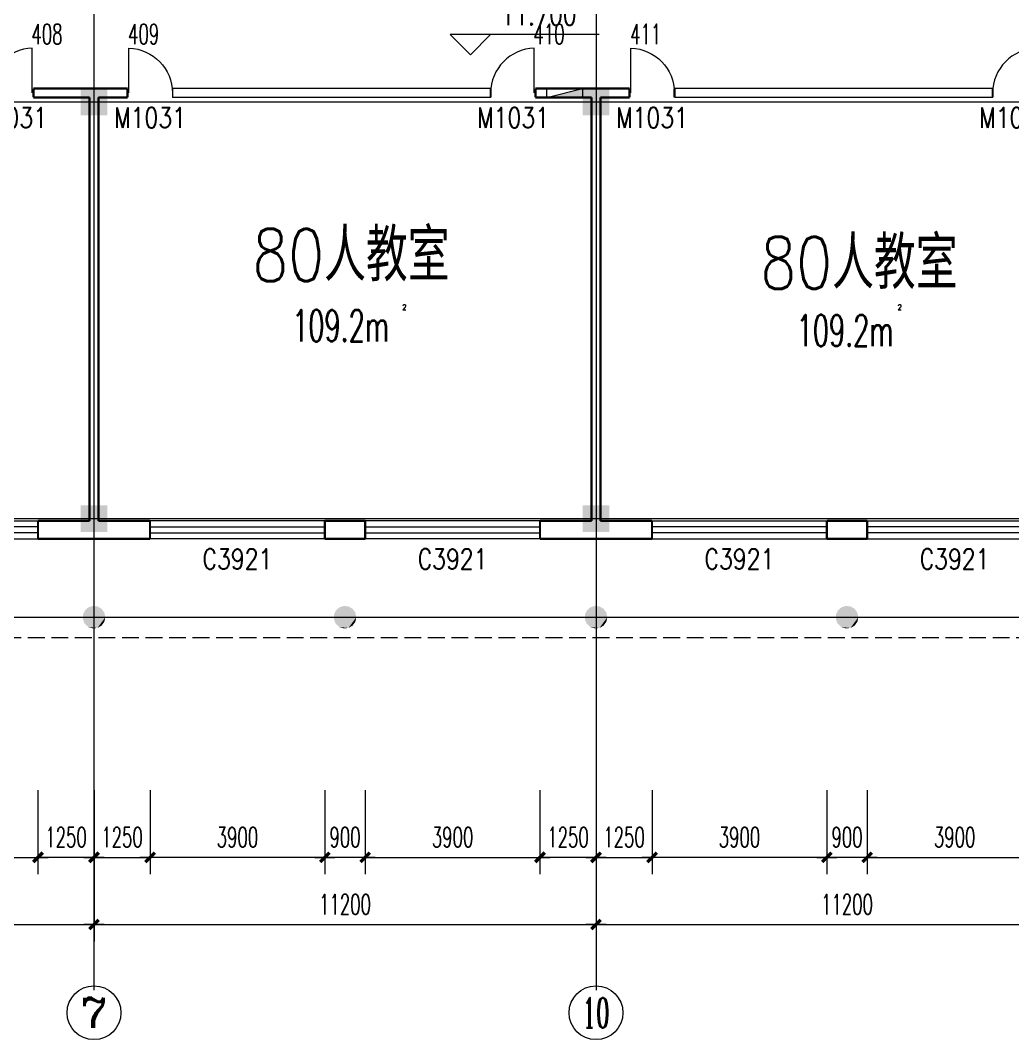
# Model space of a CAD drawing. Extents: x 1575758 to 1999219, y -897052 to -636879.
# Drawn here: x 1786653 to 1808789, y -830100 to -807352 of the extents above; entities that cross this region are included whole.
import ezdxf
from ezdxf.enums import TextEntityAlignment as Align

# ---------------------------------------------------------------- set-up
doc = ezdxf.new("R2010")
doc.units = 0
doc.header["$LTSCALE"] = 1500
doc.header["$MEASUREMENT"] = 0
doc.linetypes.add('DASH', pattern=[0.35, 0.25, -0.1])
doc.layers.get('0').update_dxf_attribs({"linetype": 'CONTINUOUS', "lineweight": 5})
doc.layers.get('DEFPOINTS').update_dxf_attribs({"linetype": 'CONTINUOUS', "lineweight": 5})
for name, color, linetype, lineweight in [('AXIS_TEXT', 7, 'CONTINUOUS', 5), ('COLUMN', 7, 'CONTINUOUS', 5), ('PUB_DIM', 7, 'CONTINUOUS', 5), ('PUB_TEXT', 7, 'CONTINUOUS', 5), ('U型玻璃', 7, 'CONTINUOUS', 5), ('WALL', 7, 'CONTINUOUS', 5), ('WINDOW', 7, 'CONTINUOUS', 0), ('WINDOW_TEXT', 7, 'CONTINUOUS', 5), ('我的', 7, 'CONTINUOUS', 5), ('消火栓', 7, 'CONTINUOUS', 5), ('虚线', 7, 'DASH', 5)]:
    doc.layers.add(name, color=color, linetype=linetype, lineweight=lineweight)
doc.styles.add('_SIMPLEX', font='SIMPLEX.shx', dxfattribs={"width": 0.6})
doc.styles.add('COMPLEX', font='COMPLEX')
doc.styles.add('DIM_FONT', font='romans.shx', dxfattribs={"width": 0.6})
doc.styles.add('H1', font='romans.shx', dxfattribs={"width": 1.2, "bigfont": 'hztxt.shx'})
doc.styles.add('SIMPLEX', font='SIMPLEX.SHX', dxfattribs={"width": 0.6})
doc.dimstyles.new('NORMAL', dxfattribs={"dimscale": 1.5, "dimtxt": 300, "dimasz": 1, "dimexe": 250, "dimexo": 300, "dimgap": 150, "dimtad": 1, "dimdec": 0, "dimdsep": 46, "dimtxsty": 'DIM_FONT', "dimblk1": '_DIMX', "dimblk2": '_DIMX', "dimsah": 1, "dimcen": 2.5, "dimdle": 0.3, "dimclrd": 256, "dimclre": 256, "dimclrt": 256, "dimadec": 0, "dimazin": 0, "dimtfac": 1, "dimtdec": 0, "dimtix": 1, "dimtmove": 2, "dimatfit": 3, "dimldrblk": '_DIMX', "dimfxl": 1, "dimtvp": 1, "dimtolj": 1, "dimtzin": 0, "dimlwd": -1, "dimlwe": -1, "dimarcsym": 0})

# ---------------------------------------------------------------- blocks, each defined once
blk = doc.blocks.new('_FZH')
blk.add_solid([(0.5, -0.5), (-0.5, -0.5), (0.5, 0.5), (-0.5, 0.5)])
blk = doc.blocks.new('M_A2ZXL')
blk.add_line((-0.472, 0), (-0.472, -1))
blk.add_arc((-0.5, 0), 1, 271.6231, 0)
blk = doc.blocks.new('M_S2RKC')
for points in [[(-0.053, 0.503), (0.156, -0.481), (-0.253, 0.438), (-0.409, 0.297)], [(0.338, 0.376), (0.156, -0.481), (0.156, 0.481), (-0.053, 0.503)], [(-0.409, 0.297), (0.156, -0.481), (-0.495, 0.105), (-0.495, -0.105)], [(0.506, 0), (0.156, -0.481), (0.462, 0.206), (0.338, 0.376)], [(0.462, -0.206), (0.338, -0.376), (0.506, 0), (0.156, -0.481)], [(-0.495, -0.105), (0.156, -0.481), (-0.409, -0.297), (-0.253, -0.438)], [(-0.253, -0.438), (0.156, -0.481), (-0.053, -0.503)]]:
    blk.add_solid(points)
blk = doc.blocks.new('_WBLK')
for p, q in [((-0.5, 0.5), (0.5, 0.5)), ((0.5, 0.1667), (-0.5, 0.1667)), ((0.5, -0.1667), (-0.5, -0.1667)), ((-0.5, -0.5), (0.5, -0.5))]:
    blk.add_line(p, q)
at = {"layer": 'WINDOW_TEXT', "style": 'SIMPLEX', "flags": 9}
blk.add_attdef('A', text='', height=1, dxfattribs=at).set_placement((0, 1.5), align=Align.MIDDLE)
blk = doc.blocks.new('A$C68C06AB7')
at = {"layer": '消火栓'}
blk.add_hatch(color=256, dxfattribs=at).paths.add_polyline_path([(800, 200), (0, 200), (800, 0)])
blk.add_line((0, 200), (800, 0), dxfattribs=at)
blk.add_lwpolyline([(0, 200), (0, 0), (800, 0), (800, 200)], close=True, dxfattribs=at)
blk = doc.blocks.new('_DIMX')
blk.add_line((-150, 0), (150, 0))
at = {"const_width": 50}
blk.add_lwpolyline([(-70, -70), (70, 70)], dxfattribs=at)
blk = doc.blocks.new('*D1912')
at = {"layer": 'DEFPOINTS', "color": 0, "lineweight": 5}
for p in [(1777095, -824082), (1788295, -824082), (1788295, -827532)]:
    blk.add_point(p, dxfattribs=at)
at = {"layer": 'PUB_DIM'}
for p, q in [((1777095, -824532), (1777095, -827907)), ((1788295, -824532), (1788295, -827907)), ((1777096, -827532), (1788293, -827532))]:
    blk.add_line(p, q, dxfattribs=at)
at = {"layer": 'PUB_DIM', "xscale": 1.5, "yscale": 1.5, "zscale": 1.5, "rotation": 180}
blk.add_blockref('_DIMX', (1777095, -827532), dxfattribs=at)
at = {"layer": 'PUB_DIM', "xscale": 1.5, "yscale": 1.5, "zscale": 1.5}
blk.add_blockref('_DIMX', (1788295, -827532), dxfattribs=at)
at = {"layer": 'PUB_DIM', "insert": (1782695, -827082), "char_height": 450, "attachment_point": 5, "style": 'DIM_FONT'}
blk.add_mtext('\\A1;11200', dxfattribs=at)
blk = doc.blocks.new('*D1913')
at = {"layer": 'DEFPOINTS', "color": 0, "lineweight": 5}
for p in [(1788295, -824082), (1799495, -824082), (1799495, -827532)]:
    blk.add_point(p, dxfattribs=at)
at = {"layer": 'PUB_DIM'}
for p, q in [((1788295, -824532), (1788295, -827907)), ((1799495, -824532), (1799495, -827907)), ((1788296, -827532), (1799493, -827532))]:
    blk.add_line(p, q, dxfattribs=at)
at = {"layer": 'PUB_DIM', "xscale": 1.5, "yscale": 1.5, "zscale": 1.5, "rotation": 180}
blk.add_blockref('_DIMX', (1788295, -827532), dxfattribs=at)
at = {"layer": 'PUB_DIM', "xscale": 1.5, "yscale": 1.5, "zscale": 1.5}
blk.add_blockref('_DIMX', (1799495, -827532), dxfattribs=at)
at = {"layer": 'PUB_DIM', "insert": (1793895, -827082), "char_height": 450, "attachment_point": 5, "style": 'DIM_FONT'}
blk.add_mtext('\\A1;11200', dxfattribs=at)
blk = doc.blocks.new('*D1914')
at = {"layer": 'DEFPOINTS', "color": 0, "lineweight": 5}
for p in [(1799495, -824082), (1810695, -824082), (1810695, -827532)]:
    blk.add_point(p, dxfattribs=at)
at = {"layer": 'PUB_DIM'}
for p, q in [((1799495, -824532), (1799495, -827907)), ((1810695, -824532), (1810695, -827907)), ((1799496, -827532), (1810693, -827532))]:
    blk.add_line(p, q, dxfattribs=at)
at = {"layer": 'PUB_DIM', "xscale": 1.5, "yscale": 1.5, "zscale": 1.5, "rotation": 180}
blk.add_blockref('_DIMX', (1799495, -827532), dxfattribs=at)
at = {"layer": 'PUB_DIM', "xscale": 1.5, "yscale": 1.5, "zscale": 1.5}
blk.add_blockref('_DIMX', (1810695, -827532), dxfattribs=at)
at = {"layer": 'PUB_DIM', "insert": (1805095, -827082), "char_height": 450, "attachment_point": 5, "style": 'DIM_FONT'}
blk.add_mtext('\\A1;11200', dxfattribs=at)
blk = doc.blocks.new('_AXISO')
blk.add_circle((0, 0), 0.5)
at = {"layer": 'AXIS_TEXT', "style": 'COMPLEX', "width": 1.041667}
blk.add_attdef('A', text='', height=0.56, dxfattribs=at).set_placement((-0.25, -0.28), (0.25, -0.28), align=Align.FIT)
blk = doc.blocks.new('*D1969')
at = {"layer": 'DEFPOINTS', "color": 0, "lineweight": 5}
for p in [(1783145, -824082), (1787045, -824082), (1787045, -826032)]:
    blk.add_point(p, dxfattribs=at)
at = {"layer": 'PUB_DIM'}
for p, q in [((1783145, -824532), (1783145, -826407)), ((1787045, -824532), (1787045, -826407)), ((1783146, -826032), (1787043, -826032))]:
    blk.add_line(p, q, dxfattribs=at)
at = {"layer": 'PUB_DIM', "xscale": 1.5, "yscale": 1.5, "zscale": 1.5, "rotation": 180}
blk.add_blockref('_DIMX', (1783145, -826032), dxfattribs=at)
at = {"layer": 'PUB_DIM', "xscale": 1.5, "yscale": 1.5, "zscale": 1.5}
blk.add_blockref('_DIMX', (1787045, -826032), dxfattribs=at)
at = {"layer": 'PUB_DIM', "insert": (1785095, -825582), "char_height": 450, "attachment_point": 5, "style": 'DIM_FONT'}
blk.add_mtext('\\A1;3900', dxfattribs=at)
blk = doc.blocks.new('*D1972')
at = {"layer": 'DEFPOINTS', "color": 0, "lineweight": 5}
for p in [(1794345, -824082), (1798245, -824082), (1798245, -826032)]:
    blk.add_point(p, dxfattribs=at)
at = {"layer": 'PUB_DIM'}
for p, q in [((1794345, -824532), (1794345, -826407)), ((1798245, -824532), (1798245, -826407)), ((1794346, -826032), (1798243, -826032))]:
    blk.add_line(p, q, dxfattribs=at)
at = {"layer": 'PUB_DIM', "xscale": 1.5, "yscale": 1.5, "zscale": 1.5, "rotation": 180}
blk.add_blockref('_DIMX', (1794345, -826032), dxfattribs=at)
at = {"layer": 'PUB_DIM', "xscale": 1.5, "yscale": 1.5, "zscale": 1.5}
blk.add_blockref('_DIMX', (1798245, -826032), dxfattribs=at)
at = {"layer": 'PUB_DIM', "insert": (1796295, -825582), "char_height": 450, "attachment_point": 5, "style": 'DIM_FONT'}
blk.add_mtext('\\A1;3900', dxfattribs=at)
blk = doc.blocks.new('*D1973')
at = {"layer": 'DEFPOINTS', "color": 0, "lineweight": 5}
for p in [(1793445, -824082), (1794345, -824082), (1793445, -826032)]:
    blk.add_point(p, dxfattribs=at)
at = {"layer": 'PUB_DIM'}
for p, q in [((1793445, -824532), (1793445, -826407)), ((1794345, -824532), (1794345, -826407)), ((1793443, -826032), (1793442, -826032)), ((1794345, -826032), (1793445, -826032)), ((1794346, -826032), (1794348, -826032))]:
    blk.add_line(p, q, dxfattribs=at)
at = {"layer": 'PUB_DIM', "xscale": 1.5, "yscale": 1.5, "zscale": 1.5}
for p, rotation in [((1793445, -826032), 359.9999999999852), ((1794345, -826032), 179.9999999999851)]:
    blk.add_blockref('_DIMX', p, dxfattribs=dict(at, rotation=rotation))
at = {"layer": 'PUB_DIM', "insert": (1793895, -825582), "char_height": 450, "attachment_point": 5, "style": 'DIM_FONT'}
blk.add_mtext('\\A1;900', dxfattribs=at)
blk = doc.blocks.new('*D1974')
at = {"layer": 'DEFPOINTS', "color": 0, "lineweight": 5}
for p in [(1789545, -824082), (1793445, -824082), (1789545, -826032)]:
    blk.add_point(p, dxfattribs=at)
at = {"layer": 'PUB_DIM'}
for p, q in [((1789545, -824532), (1789545, -826407)), ((1793445, -824532), (1793445, -826407)), ((1793443, -826032), (1789546, -826032))]:
    blk.add_line(p, q, dxfattribs=at)
at = {"layer": 'PUB_DIM', "xscale": 1.5, "yscale": 1.5, "zscale": 1.5}
for p, rotation in [((1789545, -826032), 179.9999999999966), ((1793445, -826032), 359.9999999999966)]:
    blk.add_blockref('_DIMX', p, dxfattribs=dict(at, rotation=rotation))
at = {"layer": 'PUB_DIM', "insert": (1791495, -825582), "char_height": 450, "attachment_point": 5, "style": 'DIM_FONT'}
blk.add_mtext('\\A1;3900', dxfattribs=at)
blk = doc.blocks.new('*D1975')
at = {"layer": 'DEFPOINTS', "color": 0, "lineweight": 5}
for p in [(1805545, -824082), (1809445, -824082), (1809445, -826032)]:
    blk.add_point(p, dxfattribs=at)
at = {"layer": 'PUB_DIM'}
for p, q in [((1805545, -824532), (1805545, -826407)), ((1809445, -824532), (1809445, -826407)), ((1805546, -826032), (1809443, -826032))]:
    blk.add_line(p, q, dxfattribs=at)
at = {"layer": 'PUB_DIM', "xscale": 1.5, "yscale": 1.5, "zscale": 1.5, "rotation": 180}
blk.add_blockref('_DIMX', (1805545, -826032), dxfattribs=at)
at = {"layer": 'PUB_DIM', "xscale": 1.5, "yscale": 1.5, "zscale": 1.5}
blk.add_blockref('_DIMX', (1809445, -826032), dxfattribs=at)
at = {"layer": 'PUB_DIM', "insert": (1807495, -825582), "char_height": 450, "attachment_point": 5, "style": 'DIM_FONT'}
blk.add_mtext('\\A1;3900', dxfattribs=at)
blk = doc.blocks.new('*D1976')
at = {"layer": 'DEFPOINTS', "color": 0, "lineweight": 5}
for p in [(1804645, -824082), (1805545, -824082), (1804645, -826032)]:
    blk.add_point(p, dxfattribs=at)
at = {"layer": 'PUB_DIM'}
for p, q in [((1804645, -824532), (1804645, -826407)), ((1805545, -824532), (1805545, -826407)), ((1804643, -826032), (1804642, -826032)), ((1805545, -826032), (1804645, -826032)), ((1805546, -826032), (1805548, -826032))]:
    blk.add_line(p, q, dxfattribs=at)
at = {"layer": 'PUB_DIM', "xscale": 1.5, "yscale": 1.5, "zscale": 1.5}
for p, rotation in [((1804645, -826032), 359.9999999999852), ((1805545, -826032), 179.9999999999851)]:
    blk.add_blockref('_DIMX', p, dxfattribs=dict(at, rotation=rotation))
at = {"layer": 'PUB_DIM', "insert": (1805095, -825582), "char_height": 450, "attachment_point": 5, "style": 'DIM_FONT'}
blk.add_mtext('\\A1;900', dxfattribs=at)
blk = doc.blocks.new('*D1977')
at = {"layer": 'DEFPOINTS', "color": 0, "lineweight": 5}
for p in [(1800745, -824082), (1804645, -824082), (1800745, -826032)]:
    blk.add_point(p, dxfattribs=at)
at = {"layer": 'PUB_DIM'}
for p, q in [((1800745, -824532), (1800745, -826407)), ((1804645, -824532), (1804645, -826407)), ((1804643, -826032), (1800746, -826032))]:
    blk.add_line(p, q, dxfattribs=at)
at = {"layer": 'PUB_DIM', "xscale": 1.5, "yscale": 1.5, "zscale": 1.5}
for p, rotation in [((1800745, -826032), 179.9999999999966), ((1804645, -826032), 359.9999999999966)]:
    blk.add_blockref('_DIMX', p, dxfattribs=dict(at, rotation=rotation))
at = {"layer": 'PUB_DIM', "insert": (1802695, -825582), "char_height": 450, "attachment_point": 5, "style": 'DIM_FONT'}
blk.add_mtext('\\A1;3900', dxfattribs=at)
blk = doc.blocks.new('*D2014')
at = {"layer": 'DEFPOINTS', "color": 0, "lineweight": 5}
for p in [(1787045, -824082), (1788295, -824082), (1787045, -826032)]:
    blk.add_point(p, dxfattribs=at)
at = {"layer": 'PUB_DIM'}
for p, q in [((1787045, -824532), (1787045, -826407)), ((1788295, -824532), (1788295, -826407)), ((1787043, -826032), (1787042, -826032)), ((1788295, -826032), (1787045, -826032)), ((1788296, -826032), (1788298, -826032))]:
    blk.add_line(p, q, dxfattribs=at)
at = {"layer": 'PUB_DIM', "xscale": 1.5, "yscale": 1.5, "zscale": 1.5}
for p, rotation in [((1787045, -826032), 359.9999999999893), ((1788295, -826032), 179.9999999999893)]:
    blk.add_blockref('_DIMX', p, dxfattribs=dict(at, rotation=rotation))
at = {"layer": 'PUB_DIM', "insert": (1787670, -825582), "char_height": 450, "attachment_point": 5, "style": 'DIM_FONT'}
blk.add_mtext('\\A1;1250', dxfattribs=at)
blk = doc.blocks.new('*D2015')
at = {"layer": 'DEFPOINTS', "color": 0, "lineweight": 5}
for p in [(1788295, -824082), (1789545, -824082), (1789545, -826032)]:
    blk.add_point(p, dxfattribs=at)
at = {"layer": 'PUB_DIM'}
for p, q in [((1788295, -824532), (1788295, -826407)), ((1789545, -824532), (1789545, -826407)), ((1788293, -826032), (1788292, -826032)), ((1788295, -826032), (1789545, -826032)), ((1789546, -826032), (1789548, -826032))]:
    blk.add_line(p, q, dxfattribs=at)
at = {"layer": 'PUB_DIM', "xscale": 1.5, "yscale": 1.5, "zscale": 1.5}
blk.add_blockref('_DIMX', (1788295, -826032), dxfattribs=at)
at = {"layer": 'PUB_DIM', "xscale": 1.5, "yscale": 1.5, "zscale": 1.5, "rotation": 180}
blk.add_blockref('_DIMX', (1789545, -826032), dxfattribs=at)
at = {"layer": 'PUB_DIM', "insert": (1788920, -825582), "char_height": 450, "attachment_point": 5, "style": 'DIM_FONT'}
blk.add_mtext('\\A1;1250', dxfattribs=at)
blk = doc.blocks.new('*D2016')
at = {"layer": 'DEFPOINTS', "color": 0, "lineweight": 5}
for p in [(1798245, -824082), (1799495, -824082), (1798245, -826032)]:
    blk.add_point(p, dxfattribs=at)
at = {"layer": 'PUB_DIM'}
for p, q in [((1798245, -824532), (1798245, -826407)), ((1799495, -824532), (1799495, -826407)), ((1798243, -826032), (1798242, -826032)), ((1799495, -826032), (1798245, -826032)), ((1799496, -826032), (1799498, -826032))]:
    blk.add_line(p, q, dxfattribs=at)
at = {"layer": 'PUB_DIM', "xscale": 1.5, "yscale": 1.5, "zscale": 1.5}
for p, rotation in [((1798245, -826032), 359.9999999999893), ((1799495, -826032), 179.9999999999893)]:
    blk.add_blockref('_DIMX', p, dxfattribs=dict(at, rotation=rotation))
at = {"layer": 'PUB_DIM', "insert": (1798870, -825582), "char_height": 450, "attachment_point": 5, "style": 'DIM_FONT'}
blk.add_mtext('\\A1;1250', dxfattribs=at)
blk = doc.blocks.new('*D2017')
at = {"layer": 'DEFPOINTS', "color": 0, "lineweight": 5}
for p in [(1799495, -824082), (1800745, -824082), (1800745, -826032)]:
    blk.add_point(p, dxfattribs=at)
at = {"layer": 'PUB_DIM'}
for p, q in [((1799495, -824532), (1799495, -826407)), ((1800745, -824532), (1800745, -826407)), ((1799493, -826032), (1799492, -826032)), ((1799495, -826032), (1800745, -826032)), ((1800746, -826032), (1800748, -826032))]:
    blk.add_line(p, q, dxfattribs=at)
at = {"layer": 'PUB_DIM', "xscale": 1.5, "yscale": 1.5, "zscale": 1.5}
blk.add_blockref('_DIMX', (1799495, -826032), dxfattribs=at)
at = {"layer": 'PUB_DIM', "xscale": 1.5, "yscale": 1.5, "zscale": 1.5, "rotation": 180}
blk.add_blockref('_DIMX', (1800745, -826032), dxfattribs=at)
at = {"layer": 'PUB_DIM', "insert": (1800120, -825582), "char_height": 450, "attachment_point": 5, "style": 'DIM_FONT'}
blk.add_mtext('\\A1;1250', dxfattribs=at)

msp = doc.modelspace()

# ---------------------------------------------------------------- linework, layer by layer
at = {"layer": 'PUB_DIM'}
for p, q in [((1788294.6, -798322.3), (1788294.6, -828998.9)), ((1799494.6, -806372.3), (1799494.6, -828998.9)), ((1796693.1, -808117.2), (1796243.1, -807667.2)), ((1799564.6, -807667.2), (1796243.1, -807667.2)), ((1797143.1, -807667.2), (1796693.1, -808117.2)), ((1741678.9, -809172.3), (1830716.9, -809172.3)), ((1765894.6, -818472.3), (1833148.3, -818472.3)), ((1741678.9, -820672.3), (1830716.9, -820672.3)), ((1788294.6, -827093.2), (1788294.6, -828899.8)), ((1799494.6, -827093.2), (1799494.6, -828899.8))]:
    msp.add_line(p, q, dxfattribs=at)
at = {"layer": 'U型玻璃'}
for p, q in [((1790044.6, -808872.3), (1790044.6, -809072.3)), ((1797144.6, -808872.3), (1790044.6, -808872.3)), ((1808344.6, -808872.3), (1801244.6, -808872.3)), ((1797144.6, -809072.3), (1790044.6, -809072.3)), ((1808344.6, -809072.3), (1801244.6, -809072.3))]:
    msp.add_line(p, q, dxfattribs=at)
at = {"layer": 'U型玻璃', "const_width": 50}
for points in [[(1797144.6, -808872.3), (1797144.6, -809072.3)], [(1801244.6, -808872.3), (1801244.6, -809072.3)], [(1808344.6, -808872.3), (1808344.6, -809072.3)]]:
    msp.add_lwpolyline(points, dxfattribs=at)
at = {"layer": 'WALL', "const_width": 50}
for points in [[(1786944.6, -808872.3), (1786944.6, -809072.3)], [(1786944.6, -808872.3), (1789044.6, -808872.3)], [(1789044.6, -808872.3), (1789044.6, -809072.3)], [(1798144.6, -808872.3), (1798144.6, -809072.3)], [(1800244.6, -808872.3), (1798144.6, -808872.3)], [(1800244.6, -808872.3), (1800244.6, -809072.3)], [(1786944.6, -809072.3), (1788194.6, -809072.3)], [(1788194.6, -818522.3), (1788194.6, -809072.3)], [(1789044.6, -809072.3), (1788394.6, -809072.3)], [(1788394.6, -818522.3), (1788394.6, -809072.3)], [(1799394.6, -809072.3), (1798144.6, -809072.3)], [(1799394.6, -818522.3), (1799394.6, -809072.3)], [(1799594.6, -818522.3), (1799594.6, -809072.3)], [(1800244.6, -809072.3), (1799594.6, -809072.3)], [(1787044.6, -818922.3), (1787044.6, -818522.3)], [(1788194.6, -818522.3), (1787044.6, -818522.3)], [(1789544.6, -818522.3), (1788394.6, -818522.3)], [(1789544.6, -818922.3), (1789544.6, -818522.3)], [(1794344.6, -818522.3), (1793444.6, -818522.3)], [(1793444.6, -818922.3), (1793444.6, -818522.3)], [(1794344.6, -818922.3), (1794344.6, -818522.3)], [(1798244.6, -818922.3), (1798244.6, -818522.3)], [(1799394.6, -818522.3), (1798244.6, -818522.3)], [(1800744.6, -818522.3), (1799594.6, -818522.3)], [(1800744.6, -818922.3), (1800744.6, -818522.3)], [(1804644.6, -818922.3), (1804644.6, -818522.3)], [(1805544.6, -818522.3), (1804644.6, -818522.3)], [(1805544.6, -818922.3), (1805544.6, -818522.3)], [(1789544.6, -818922.3), (1787044.6, -818922.3)], [(1794344.6, -818922.3), (1793444.6, -818922.3)], [(1800744.6, -818922.3), (1798244.6, -818922.3)], [(1805544.6, -818922.3), (1804644.6, -818922.3)]]:
    msp.add_lwpolyline(points, dxfattribs=at)
at = {"layer": '虚线'}
msp.add_line((1766344.6, -821122.3), (1825844.6, -821122.3), dxfattribs=at)

# ---------------------------------------------------------------- block references
at = {"layer": 'COLUMN'}
for name, p, xscale, yscale, zscale in [('_FZH', (1788294.6, -809172.3), 600, 600, 600), ('_FZH', (1799494.6, -809172.3), 600, 600, 600), ('_FZH', (1788294.6, -818472.3), 600, 600, 600), ('_FZH', (1799494.6, -818472.3), 600, 600, 600), ('M_S2RKC', (1788294.6, -820672.3), 500, 500, 500), ('M_S2RKC', (1793894.6, -820672.3), 500, 500, 500), ('M_S2RKC', (1799494.6, -820672.3), 500, 500, 500), ('M_S2RKC', (1805094.6, -820672.3), 500, 500, 500)]:
    msp.add_blockref(name, p, dxfattribs=dict(at, xscale=xscale, yscale=yscale, zscale=zscale))
at = {"layer": 'PUB_DIM'}
ref = msp.add_blockref('_AXISO', (1788294.6, -829499.8), dxfattribs=dict(at, xscale=1200, yscale=1200, zscale=1200))
ref.add_attrib('A', '7', dxfattribs={"layer": 'AXIS_TEXT', "height": 672, "style": 'COMPLEX', "width": 1.339286}).set_placement((1787994.6, -829835.8), (1788594.6, -829835.8), align=Align.FIT)
ref = msp.add_blockref('_AXISO', (1799494.6, -829499.8), dxfattribs=dict(at, xscale=1200, yscale=1200, zscale=1200))
ref.add_attrib('A', '10', dxfattribs={"layer": 'AXIS_TEXT', "height": 672, "style": 'COMPLEX', "width": 0.646552}).set_placement((1799194.6, -829835.8), (1799794.6, -829835.8), align=Align.FIT)
at = {"layer": 'WINDOW'}
ref = msp.add_blockref('M_A2ZXL', (1786444.6, -808972.3), dxfattribs=dict(at, xscale=1000, yscale=1000, zscale=1000, rotation=180))
ref.add_attrib('A', 'M1031', dxfattribs={"layer": 'WINDOW_TEXT', "height": 450, "style": '_SIMPLEX', "width": 0.8, "flags": 8}).set_placement((1786444.6, -809522.3, -300246.1), align=Align.MIDDLE)
ref = msp.add_blockref('M_A2ZXL', (1789544.6, -808972.4), dxfattribs=dict(at, xscale=-1000, yscale=1000, zscale=1000, rotation=180))
ref.add_attrib('A', 'M1031', dxfattribs={"layer": 'WINDOW_TEXT', "height": 450, "style": '_SIMPLEX', "width": 0.8, "flags": 8}).set_placement((1789544.6, -809522.4, -300246.1), align=Align.MIDDLE)
ref = msp.add_blockref('M_A2ZXL', (1797644.6, -808972.4), dxfattribs=dict(at, xscale=1000, yscale=1000, zscale=1000, rotation=180))
ref.add_attrib('A', 'M1031', dxfattribs={"layer": 'WINDOW_TEXT', "height": 450, "style": '_SIMPLEX', "width": 0.8, "flags": 8}).set_placement((1797644.6, -809522.4, -300246.1), align=Align.MIDDLE)
ref = msp.add_blockref('M_A2ZXL', (1800744.6, -808972.3), dxfattribs=dict(at, xscale=-1000, yscale=1000, zscale=1000, rotation=180))
ref.add_attrib('A', 'M1031', dxfattribs={"layer": 'WINDOW_TEXT', "height": 450, "style": '_SIMPLEX', "width": 0.8, "flags": 8}).set_placement((1800744.6, -809522.3, -300246.1), align=Align.MIDDLE)
ref = msp.add_blockref('M_A2ZXL', (1808844.6, -808972.3), dxfattribs=dict(at, xscale=1000, yscale=1000, zscale=1000, rotation=180))
ref.add_attrib('A', 'M1031', dxfattribs={"layer": 'WINDOW_TEXT', "height": 450, "style": '_SIMPLEX', "width": 0.8, "flags": 8}).set_placement((1808844.6, -809522.3, -300246.1), align=Align.MIDDLE)
ref = msp.add_blockref('_WBLK', (1785094.6, -818722.3), dxfattribs=dict(at, xscale=-3900, yscale=400.0000000572763, zscale=3900, rotation=180))
ref.add_attrib('A', 'C3921', dxfattribs={"layer": 'WINDOW_TEXT', "height": 450, "style": '_SIMPLEX', "width": 0.8, "flags": 8}).set_placement((1785094.6, -819372.3), align=Align.MIDDLE)
ref = msp.add_blockref('_WBLK', (1791494.6, -818722.3), dxfattribs=dict(at, xscale=3900, yscale=400.0000000572763, zscale=3900, rotation=180))
ref.add_attrib('A', 'C3921', dxfattribs={"layer": 'WINDOW_TEXT', "height": 450, "style": '_SIMPLEX', "width": 0.8, "flags": 8}).set_placement((1791494.6, -819372.3), align=Align.MIDDLE)
ref = msp.add_blockref('_WBLK', (1796294.6, -818722.3), dxfattribs=dict(at, xscale=3900, yscale=400.0000000569271, zscale=3900, rotation=180))
ref.add_attrib('A', 'C3921', dxfattribs={"layer": 'WINDOW_TEXT', "height": 450, "style": '_SIMPLEX', "width": 0.8, "flags": 8}).set_placement((1796294.6, -819372.3), align=Align.MIDDLE)
ref = msp.add_blockref('_WBLK', (1802694.6, -818722.3), dxfattribs=dict(at, xscale=-3900, yscale=400.0000000569271, zscale=3900, rotation=180))
ref.add_attrib('A', 'C3921', dxfattribs={"layer": 'WINDOW_TEXT', "height": 450, "style": '_SIMPLEX', "width": 0.8, "flags": 8}).set_placement((1802694.6, -819372.3), align=Align.MIDDLE)
ref = msp.add_blockref('_WBLK', (1807494.6, -818722.3), dxfattribs=dict(at, xscale=-3900, yscale=400.0000000572763, zscale=3900, rotation=180))
ref.add_attrib('A', 'C3921', dxfattribs={"layer": 'WINDOW_TEXT', "height": 450, "style": '_SIMPLEX', "width": 0.8, "flags": 8}).set_placement((1807494.6, -819372.3), align=Align.MIDDLE)
at = {"layer": '消火栓', "xscale": -1, "rotation": 180}
msp.add_blockref('A$C68C06AB7', (1798394.6, -808872.3), dxfattribs=at)

# ---------------------------------------------------------------- texts
at = {"layer": 'PUB_DIM', "style": 'DIM_FONT', "width": 0.8}
msp.add_text('11.700', height=450, rotation=360, dxfattribs=at).set_placement((1798213.3, -807232), align=Align.MIDDLE)
at = {"layer": 'PUB_TEXT', "style": 'DIM_FONT', "width": 0.8}
for p in [(1795174.1, -813811.8), (1806225.8, -813811.8)]:
    msp.add_text('2', height=120, dxfattribs=at).set_placement(p)
at = {"layer": '我的', "lineweight": 0, "style": 'H1', "width": 0.8}
for p in [(1791829.3, -813174), (1803162.8, -813345.6)]:
    msp.add_text('80人教室', height=1166.4, dxfattribs=at).set_placement(p)
at = {"layer": '我的', "color": 0, "lineweight": 5, "attachment_point": 1, "style": 'DIM_FONT'}
for s, insert, char_height, width in [('408', (1786898.9, -807433.2), 450, 1894.64), ('409', (1789055.6, -807433.1), 450, 1894.64), ('410', (1798098.9, -807433.1), 450, 1894.64), ('411', (1800255.6, -807433.2), 450, 1894.64), ('{\\C3;109.2m}', (1792716.6, -813815.6), 700, 2381.17), ('{\\C3;109.2m}', (1803973.1, -813923.7), 700, 2381.17)]:
    msp.add_mtext(s, dxfattribs=dict(at, insert=insert, char_height=char_height, width=width))

# ---------------------------------------------------------------- dimensions: what is measured, and where the dimension line sits
at = {"layer": 'PUB_DIM'}
for base, p1, p2, picture, middle in [((1788294.6, -827532.2), (1777094.6, -824082.2), (1788294.6, -824082.2), '*D1912', (1782694.6, -827082.2)), ((1799494.6, -827532.2), (1788294.6, -824082.2), (1799494.6, -824082.2), '*D1913', (1793894.6, -827082.2)), ((1810694.6, -827532.2), (1799494.6, -824082.2), (1810694.6, -824082.2), '*D1914', (1805094.6, -827082.2))]:
    dim = msp.add_linear_dim(base=base, p1=p1, p2=p2, dimstyle='NORMAL', dxfattribs=at)
    dim.commit()
    dim.dimension.update_dxf_attribs({"geometry": picture, "text_midpoint": middle})
for p1, p2, distance, picture, middle in [((1783144.6, -824082.2), (1787044.6, -824082.2), -1950, '*D1969', (1785094.6, -825582.2)), ((1788294.6, -824082.2), (1787044.6, -824082.2), 1950, '*D2014', (1787669.6, -825582.2)), ((1788294.6, -824082.2), (1789544.7, -824082.2), -1950, '*D2015', (1788919.7, -825582.2)), ((1793444.6, -824082.2), (1789544.6, -824082.2), 1950, '*D1974', (1791494.6, -825582.2)), ((1794344.6, -824082.2), (1793444.6, -824082.2), 1950, '*D1973', (1793894.6, -825582.2)), ((1794344.6, -824082.2), (1798244.6, -824082.2), -1950, '*D1972', (1796294.6, -825582.2)), ((1799494.6, -824082.2), (1798244.6, -824082.2), 1950, '*D2016', (1798869.6, -825582.2)), ((1799494.6, -824082.2), (1800744.7, -824082.2), -1950, '*D2017', (1800119.7, -825582.2)), ((1804644.6, -824082.2), (1800744.6, -824082.2), 1950, '*D1977', (1802694.6, -825582.2)), ((1805544.6, -824082.2), (1804644.6, -824082.2), 1950, '*D1976', (1805094.6, -825582.2)), ((1805544.6, -824082.2), (1809444.6, -824082.2), -1950, '*D1975', (1807494.6, -825582.2))]:
    dim = msp.add_aligned_dim(p1=p1, p2=p2, distance=distance, dimstyle='NORMAL', dxfattribs=at)
    dim.commit()
    dim.dimension.update_dxf_attribs({"geometry": picture, "text_midpoint": middle})

doc.saveas('drawing.dxf')
